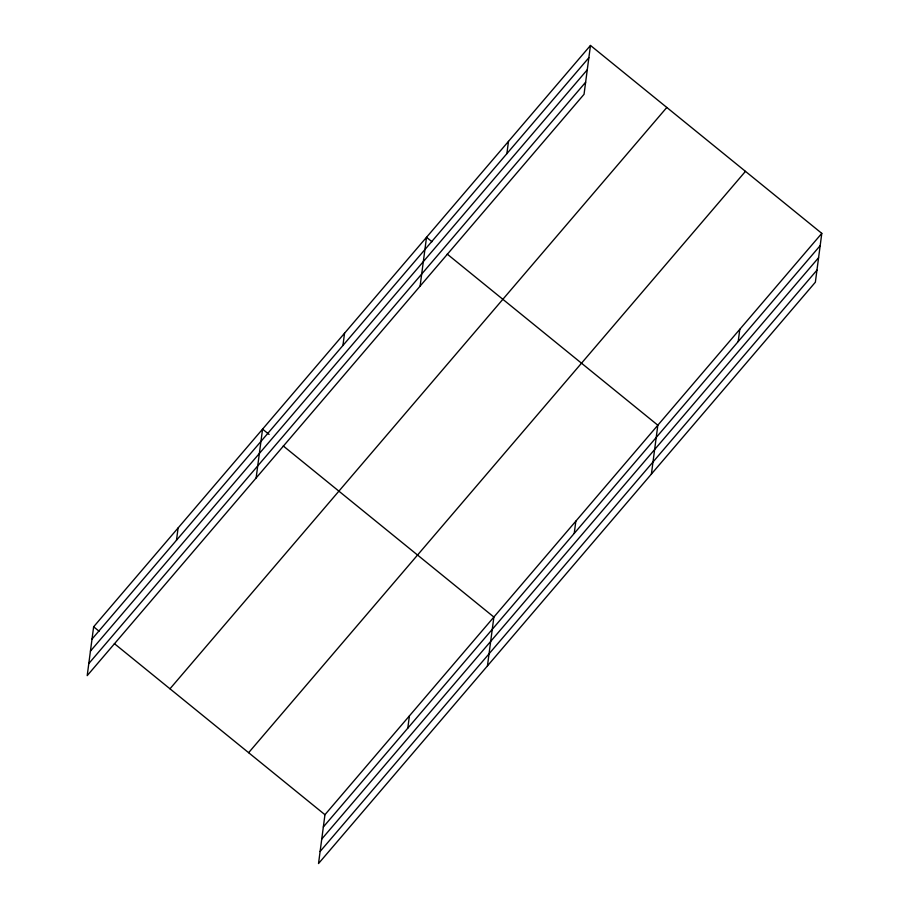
<?xml version="1.0" encoding="UTF-8"?>
<svg xmlns="http://www.w3.org/2000/svg" width="909" height="909" viewBox="0 0 909 909"><rect width="100%" height="100%" fill="white"/><g stroke="black" fill="none" stroke-linecap="round" stroke-linejoin="round"><path stroke-width="1.36" d="M590.475 45.45L93.638 626.79L87.207 675.637L584.044 94.297L590.475 45.45L821.793 233.363L815.362 282.21L318.525 863.55L324.956 814.703L821.793 233.363M176.482 540.23L178.107 527.959M256.133 477.975L262.565 429.139L269.109 434.445M342.932 345.488L344.545 333.217M420.094 286.13L426.526 237.294L431.968 241.726M407.8 728.154L409.414 715.883M506.881 153.644L508.495 141.372M487.451 665.899L493.882 617.052L283.278 445.967M574.238 533.401L575.851 521.13M651.401 474.055L657.832 425.207L447.239 254.122M738.199 341.557L739.812 329.285M92.025 639.061L588.862 57.721M90.434 651.128L587.271 69.788M88.798 663.57L585.635 82.219M169.972 688.806L666.808 107.467M248.623 752.697L745.46 171.358M323.343 826.974L820.179 245.635M321.752 839.041L818.589 257.702M320.116 851.483L816.952 270.143M93.638 626.79L99.092 631.221M114.364 643.617L324.956 814.703"/></g></svg>
